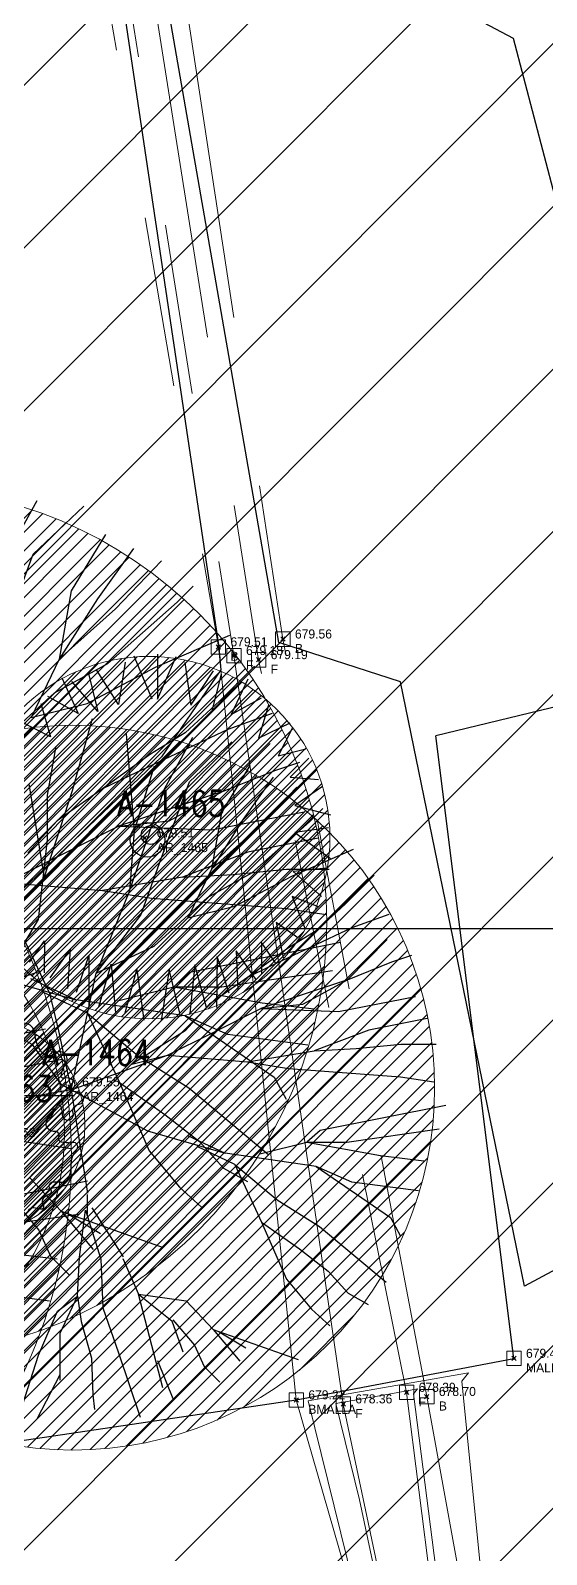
# Model space of a CAD drawing. Extents: x 350769 to 354978, y 6304672 to 6307963.
# Drawn here: x 352409.45 to 352416.58, y 6305891.36 to 6305912.39 of the extents above; entities that cross this region are included whole.
import ezdxf

# ---------------------------------------------------------------- set-up
doc = ezdxf.new("R2010")
doc.units = 0
doc.header["$PDMODE"] = 35
doc.header["$PDSIZE"] = 0.03
for name, pattern in [('4.0 - LO RECABARREN - DESNIVEL NUEVO$0$HIDDEN', [0.375, 0.25, -0.125]), ('CONTINUOS', [0]), ('DASHDOT', [1, 0.5, -0.25, 0, -0.25]), ('DASHED', [19.049999999999997, 12.7, -6.35]), ('PHANTOM', [23.500000000000004, 11.75, -2.35, 2.35, -2.35, 2.35, -2.35])]:
    doc.linetypes.add(name, pattern=pattern)
doc.layers.get('0').update_dxf_attribs({"linetype": 'CONTINUOUS'})
for name, color, linetype in [('03_S2_Pav ext_Borde vereda', 7, 'CONTINUOUS'), ('1-ARBOL NOMBRE', 3, 'CONTINUOUS'), ('1-ARBOL PTO', 7, 'CONTINUOUS'), ('1-CANAL', 150, 'PHANTOM'), ('1-CERCO', 252, 'CERCO_LINE'), ('1-CERCO MALLA', 252, 'MALLA_LINE'), ('1-coordenadas', 8, 'CONTINUOUS'), ('3-CANAL FDO', 141, 'PHANTOM'), ('C-TINN', 5, 'CONTINUOUS'), ('C-TOPO-MAJR', 9, 'CONTINUOUS'), ('C-TOPO-MINR', 8, 'CONTINUOUS'), ('Paisajismo', 253, 'CONTINUOUS'), ('V-NODE-TEXT DIC 2012', 31, 'CONTINUOUS')]:
    doc.layers.add(name, color=color, linetype=linetype)
doc.layers.add('0_ASD_LINEA OFICIAL', color=253, linetype='DASHDOT', lineweight=20)
doc.layers.add('0_ASD_TOPOGRAFIA_ELEMENTOS', color=9, linetype='CONTINUOS', lineweight=5, true_color=0xbdbdbd)
doc.styles.add('ROMANS', font='romans.shx', dxfattribs={"width": 0.65})
doc.linetypes.add('CERCO_LINE', pattern='A,0.5,-0.2,[" X ",STANDARD,S=0.1,R=0,X=-0.1,Y=-0.05],-0.25', length=0.95)
doc.linetypes.add('MALLA_LINE', pattern='A,0.5,-0.2,["MLL",STANDARD,S=0.1,R=0,X=-0.1,Y=-0.05],-0.25', length=0.95)

# ---------------------------------------------------------------- blocks, each defined once
blk = doc.blocks.new('COORDENADAS')
at = {"layer": '1-coordenadas'}
blk.add_line((20, -300.625), (1420, -300.625), dxfattribs=at)
blk = doc.blocks.new('A$C27410629')
at = {"true_color": 0x136734, "transparency": 33554559}
h = blk.add_hatch(dxfattribs=at)
h.set_pattern_fill('ANSI31', color=116, scale=0.5)
h.set_pattern_definition([(45, (-8759.562515186517, -519.1035735587502), (-1.122532015133644, 1.122532015133644), [])])
h.paths.add_polyline_path([(137.5068959888558, 1252.464406617455, 0.1176268807227723), (109.8147584422568, 1254.193915082658, 0.0669245107500281), (94.44469839795602, 1249.334472017372, 0.3153492887079504), (64.30173641118381, 1196.270282113329, 0.0226826871159959), (65.7292635223912, 1185.310127003227), (112.3603922077091, 1218.953454515778), (153.4782689701005, 1161.962272479494), (172.1053089193083, 1139.480769404351), (187.9579650288579, 1141.807885415954), (193.565073162812, 1120.465553675225), (224.197974734232, 1050.129297271156), (250.6203797236194, 989.4787086543838), (268.1526288855184, 972.7353945672494, 7.2547007156e-06), (291.4898137452492, 983.2987389690225), (238.1945199318034, 1105.633967029937), (205.2934048173047, 1181.112163638985), (177.0531538182076, 1197.651557407602)])
at = {"layer": '0_ASD_LINEA OFICIAL', "ltscale": 8, "const_width": 0.5}
blk.add_lwpolyline([(250.6203797236194, 989.4787086543838), (268.1526288854875, 972.7353945673531, 7.2547007157e-06), (291.4898137452146, 983.2987389692971), (291.4898137452146, 983.2987389692971), (238.1945199318034, 1105.633967029937), (205.2934048173047, 1181.112163638985), (177.0531538182076, 1197.651557407602), (137.6146324061954, 1252.315079214)], format="xyb", dxfattribs=at)
blk = doc.blocks.new('1.0 - LO RECABARREN LOTEO PARQUE - VEGETACION EXISTENTE ETAPA MUNICIPAL__2024')
at = {"layer": 'Paisajismo'}
for p, q in [((352409.0656912774, 6305905.049360061), (352409.5374100345, 6305905.90898078)), ((352409.4811542064, 6305905.167621803), (352410.1812239521, 6305905.830404185)), ((352410.4808475491, 6305905.437575539), (352410.0091294994, 6305904.661144582)), ((352409.0021626885, 6305903.878879989), (352409.4811542064, 6305905.167621803)), ((352410.869321445, 6305905.243468313), (352410.3698551083, 6305904.550225582)), ((352410.6195882767, 6305904.411577342), (352411.2577960487, 6305905.077089812)), ((352411.4708243295, 6305904.504839421), (352411.6919025571, 6305904.725767905)), ((352410.0091294994, 6305904.661144582), (352409.8426397771, 6305903.718335123)), ((352410.3698551083, 6305904.550225582), (352409.8426397771, 6305903.718335123)), ((352410.5128370528, 6305903.657951505), (352411.4708243295, 6305904.504839421)), ((352409.8426397771, 6305903.718335123), (352410.6195882767, 6305904.411577342)), ((352411.1745511875, 6305903.607416123), (352412.2012328556, 6305904.0510911)), ((352409.8426397771, 6305903.718335123), (352409.4541658809, 6305902.914173904)), ((352409.7759195222, 6305903.252917484), (352410.5128370528, 6305903.657951505)), ((352410.7531103015, 6305903.677552198), (352410.6636006137, 6305903.091941405)), ((352411.1263968047, 6305903.1672543), (352410.8763141892, 6305903.757417768)), ((352411.1991060757, 6305903.786185784), (352411.1991060757, 6305903.166766941)), ((352411.1991060757, 6305903.166766941), (352411.4570774157, 6305903.753525002)), ((352411.5791996281, 6305903.672015049), (352411.6608511072, 6305903.085256988)), ((352409.8808388638, 6305903.461168169), (352410.10525307, 6305902.969055939)), ((352410.231113673, 6305903.108281641), (352411.1745511875, 6305903.607416123)), ((352410.2485177156, 6305903.52128236), (352410.3771280837, 6305902.99807482)), ((352410.6636006137, 6305903.091941405), (352410.3577947503, 6305903.56867092)), ((352411.6608511072, 6305903.085256988), (352411.9730200957, 6305903.557844313)), ((352412.0816520637, 6305903.508995142), (352411.946039607, 6305902.987558647)), ((352412.5393507199, 6305903.621131626), (352412.0603592021, 6305903.14245478)), ((352412.4484920426, 6305903.443957583), (352412.2175011913, 6305902.954897864)), ((352408.8916235746, 6305902.442849445), (352409.7759195222, 6305903.252917484)), ((352410.3771280837, 6305902.99807482), (352410.0160209575, 6305903.410502317)), ((352411.946039607, 6305902.987558647), (352412.3126429149, 6305903.395108413)), ((352409.4541658809, 6305902.914173904), (352410.231113673, 6305903.108281641)), ((352409.5908675748, 6305903.106322781), (352409.720590234, 6305902.648427764)), ((352410.10525307, 6305902.969055939), (352409.6873142119, 6305903.203020941)), ((352412.0603592021, 6305903.14245478), (352411.5813634433, 6305902.700600881)), ((352412.2175011913, 6305902.954897864), (352412.6385388188, 6305903.183239336)), ((352412.7336805423, 6305903.085256988), (352412.5978314146, 6305902.629142058)), ((352409.720590234, 6305902.648427764), (352409.2889415298, 6305902.86610269)), ((352410.0264025236, 6305901.904527839), (352410.3038473745, 6305902.898045703)), ((352412.7839447609, 6305902.969632891), (352412.1734852761, 6305902.747795402)), ((352412.5978314146, 6305902.629142058), (352413.0323592864, 6305902.841011135)), ((352410.7662566386, 6305902.690100173), (352410.8766807614, 6305901.351205573)), ((352412.1734852761, 6305902.747795402), (352410.8138255785, 6305902.110012682)), ((352411.5813634433, 6305902.700600881), (352411.1023676846, 6305902.406029568)), ((352411.2980263784, 6305901.927632946), (352411.6910739874, 6305902.643889959)), ((352413.0595764462, 6305902.759501182), (352412.86952967, 6305902.384612198)), ((352409.6793513406, 6305901.842091063), (352409.8021541769, 6305902.517057011)), ((352411.1023676846, 6305902.406029568), (352410.4391457238, 6305901.927352722)), ((352411.6442002551, 6305902.026171521), (352412.2275154944, 6305902.578418016)), ((352412.7561964739, 6305902.553687662), (352412.0972027461, 6305901.890532842)), ((352412.86952967, 6305902.384612198), (352413.2496232224, 6305902.482310539)), ((352411.1529889099, 6305902.240933763), (352410.8766807614, 6305901.351205573)), ((352412.4771692057, 6305902.251103579), (352412.0841221861, 6305901.60416231)), ((352412.0972027461, 6305901.890532842), (352412.8341202766, 6305902.185101084)), ((352412.8341202766, 6305902.185101084), (352413.1657291366, 6305902.295566862)), ((352413.2905672974, 6305902.351951416), (352413.0323592864, 6305902.091233168)), ((352409.4252705394, 6305901.996948264), (352409.6333549145, 6305900.703064871)), ((352410.8138255785, 6305902.110012682), (352410.4391457238, 6305901.927352722)), ((352411.2450928039, 6305900.952360312), (352411.6442002551, 6305902.026171521)), ((352412.8008551598, 6305902.08936869), (352412.3846875887, 6305901.511741886)), ((352413.0323592864, 6305902.091233168), (352413.4261797541, 6305902.058572385)), ((352413.4806140736, 6305901.960874044), (352413.1002838503, 6305901.700155796)), ((352409.6333549145, 6305900.703064871), (352410.0264025236, 6305901.904527839)), ((352409.6793513406, 6305901.22848356), (352409.6793513406, 6305901.842091063)), ((352410.4391457238, 6305901.927352722), (352409.8127673071, 6305901.485498823)), ((352412.0972027461, 6305901.890532842), (352410.6602197108, 6305901.411855996)), ((352410.8152793433, 6305900.522835829), (352411.2980263784, 6305901.927632946)), ((352411.3602894564, 6305901.485498823), (352412.0972027461, 6305901.890532842)), ((352412.5927713743, 6305901.39621678), (352413.1245417037, 6305901.950738051)), ((352412.0841221861, 6305901.60416231), (352411.9453988764, 6305900.818590403)), ((352411.9514996871, 6305901.361310964), (352413.2279152312, 6305901.610878203)), ((352413.1002838503, 6305901.700155796), (352413.5892460415, 6305901.569796672)), ((352413.3020420789, 6305901.473925026), (352413.4862498669, 6305901.658008044)), ((352409.8127673071, 6305901.485498823), (352409.4074628775, 6305901.043644926)), ((352409.849615092, 6305901.006821975), (352410.6602197108, 6305901.411855996)), ((352410.6602197108, 6305901.411855996), (352411.3602894564, 6305901.485498823)), ((352410.6602197108, 6305901.411855996), (352411.9514996871, 6305901.361310964)), ((352410.8766807614, 6305901.351205573), (352410.8152793433, 6305900.522835829)), ((352412.3846875887, 6305901.511741886), (352411.9453988764, 6305900.818590403)), ((352411.9453988764, 6305900.818590403), (352412.5927713743, 6305901.39621678)), ((352412.5038236428, 6305900.768277295), (352413.3020420789, 6305901.473925026)), ((352413.5620288818, 6305901.390304372), (352413.1002838503, 6305901.325266813)), ((352409.5565485043, 6305900.12399057), (352409.6793513406, 6305901.22848356)), ((352413.4221525329, 6305901.250391961), (352412.4509667315, 6305901.056284224)), ((352413.1002838503, 6305901.325266813), (352413.5892460415, 6305900.966850224)), ((352409.1126975616, 6305900.638610907), (352409.849615092, 6305901.006821975)), ((352410.9687846555, 6305900.185351576), (352411.2450928039, 6305900.952360312)), ((352412.4509667315, 6305901.056284224), (352411.5445156584, 6305900.712253735)), ((352413.0551800487, 6305900.726169978), (352413.9106363323, 6305901.095850824)), ((352411.5445156584, 6305900.712253735), (352410.4391457238, 6305900.528145129)), ((352411.5445156584, 6305900.712253735), (352412.244585404, 6305900.749073613)), ((352411.9453988764, 6305900.818590403), (352411.6217129221, 6305900.148543601)), ((352411.8898059277, 6305900.43079304), (352412.5038236428, 6305900.768277295)), ((352412.244585404, 6305900.749073613), (352412.9815029346, 6305900.822716442)), ((352412.2690848305, 6305900.310278918), (352413.0551800487, 6305900.726169978)), ((352412.9815029346, 6305900.822716442), (352413.5710335663, 6305900.822716442)), ((352413.535048393, 6305900.836207094), (352413.0730666906, 6305900.787357923)), ((352413.0730666906, 6305900.787357923), (352413.4671238292, 6305900.445129722)), ((352414.192364409, 6305900.737598071), (352413.7932569577, 6305900.338752812)), ((352409.1126975616, 6305900.638610907), (352410.4391457238, 6305900.528145129)), ((352410.8152793433, 6305900.522835829), (352410.3547669404, 6305899.387661056)), ((352410.4391457238, 6305900.528145129), (352411.1190553209, 6305900.418501504)), ((352411.1190553209, 6305900.418501504), (352412.9781820628, 6305900.279852753)), ((352411.1529889099, 6305899.755824531), (352411.8898059277, 6305900.43079304)), ((352411.6217129221, 6305900.148543601), (352412.2690848305, 6305900.310278918)), ((352412.9781820628, 6305900.279852753), (352413.5331449736, 6305900.196663503)), ((352413.0595764462, 6305900.445129722), (352413.236132978, 6305900.00520318)), ((352413.4261797541, 6305900.29858221), (352413.0595764462, 6305900.445129722)), ((352413.7932569577, 6305900.338752812), (352413.3941459729, 6305899.970589334)), ((352409.3723442498, 6305899.817185539), (352409.5565485043, 6305900.12399057)), ((352410.3547669404, 6305899.387661056), (352410.9687846555, 6305900.185351576)), ((352413.1409912544, 6305899.874844056), (352412.8423125103, 6305900.086713133)), ((352412.8423125103, 6305900.086713133), (352412.9374542338, 6305899.597653414)), ((352414.3961661479, 6305900.194753387), (352413.8875163702, 6305900.009912963)), ((352413.8875163702, 6305900.009912963), (352412.7546146462, 6305899.478496798)), ((352413.3941459729, 6305899.970589334), (352412.9950349881, 6305899.725145309)), ((352409.3723442498, 6305899.817185539), (352409.7100538164, 6305899.111537808)), ((352409.4344010764, 6305899.538986168), (352409.642089231, 6305899.829607232)), ((352409.642089231, 6305899.829607232), (352409.6361919757, 6305899.389720219)), ((352409.7167238271, 6305899.32331315), (352409.9936439046, 6305899.710997224)), ((352409.9936439046, 6305899.710997224), (352409.9592184728, 6305899.173501515)), ((352410.3547669404, 6305899.387661056), (352411.1529889099, 6305899.755824531)), ((352413.7273815679, 6305899.808448023), (352411.6462706523, 6305899.392502795)), ((352412.2854257552, 6305899.695635762), (352412.3126429149, 6305899.157726872)), ((352412.5571240105, 6305899.304274383), (352412.2854257552, 6305899.695635762)), ((352412.9950349881, 6305899.725145309), (352412.4424222248, 6305899.32630005)), ((352412.6385388188, 6305899.809522491), (352412.6385388188, 6305899.369595949)), ((352412.8423125103, 6305899.516143461), (352412.6385388188, 6305899.809522491)), ((352414.3730455963, 6305899.848177645), (352413.8239559, 6305899.295620826)), ((352410.0806748847, 6305899.123019674), (352410.250499417, 6305899.626036465)), ((352410.250499417, 6305899.626036465), (352410.2545924351, 6305898.924989811)), ((352410.3904293563, 6305898.923168741), (352410.561346537, 6305899.507688162)), ((352410.561346537, 6305899.507688162), (352410.6203068042, 6305898.838569658)), ((352410.7561437255, 6305898.836748588), (352410.9135522311, 6305899.437638952)), ((352410.9135522311, 6305899.437638952), (352411.0127822311, 6305898.735600896)), ((352411.7150487557, 6305899.499955072), (352411.6471241919, 6305898.831687058)), ((352411.8781150431, 6305898.913197012), (352411.7150487557, 6305899.499955072)), ((352412.0274544152, 6305899.614125809), (352412.0139641708, 6305898.913197012)), ((352412.1905207026, 6305899.108877701), (352412.0274544152, 6305899.614125809)), ((352412.7546146462, 6305899.478496798), (352412.4424222248, 6305899.32630005)), ((352413.8239559, 6305899.295620826), (352414.4379736151, 6305899.541062292)), ((352414.4379736151, 6305899.541062292), (352414.71427823, 6305899.633105081)), ((352408.7810844608, 6305899.38668897), (352410.070689079, 6305899.018474828)), ((352409.1925944243, 6305899.286361743), (352409.5795002517, 6305899.415248086)), ((352409.4443106623, 6305899.313046142), (352410.070689079, 6305899.018474828)), ((352409.9863584314, 6305897.669560563), (352410.3547669404, 6305899.387661056)), ((352411.3619356921, 6305899.434633507), (352411.2533037242, 6305898.733988717)), ((352411.5112750642, 6305898.831687058), (352411.3619356921, 6305899.434633507)), ((352411.6462706523, 6305899.392502795), (352411.4242850635, 6305899.198395056)), ((352412.4424222248, 6305899.32630005), (352411.9205084036, 6305898.958136573)), ((352412.090240415, 6305899.198395056), (352413.6163891272, 6305899.420232546)), ((352413.8239559, 6305899.295620826), (352412.6266264792, 6305898.896775566)), ((352413.2099417184, 6305898.958136573), (352413.8239559, 6305899.295620826)), ((352410.2324677823, 6305898.832589192), (352409.6060893657, 6305899.127160506)), ((352409.7100538164, 6305899.111537808), (352409.8328566527, 6305898.589973095)), ((352411.5813634433, 6305898.797546345), (352410.070689079, 6305899.018474828)), ((352410.6473365638, 6305899.004287316), (352411.4242850635, 6305899.198395056)), ((352411.4242850635, 6305899.198395056), (352412.6452040333, 6305898.976557054)), ((352411.4242850635, 6305899.198395056), (352412.090240415, 6305899.198395056)), ((352413.7025525467, 6305898.854660208), (352414.7660932054, 6305899.062605739)), ((352408.4820219198, 6305898.958136573), (352409.4644446104, 6305898.405890077)), ((352410.2324677823, 6305898.832589192), (352410.6746157561, 6305897.875238569)), ((352410.2324677823, 6305898.832589192), (352410.932537528, 6305898.243449639)), ((352411.9205084036, 6305898.958136573), (352411.582798837, 6305898.589973095)), ((352411.9512108794, 6305898.559291312), (352412.6266264792, 6305898.896775566)), ((352412.6266264792, 6305898.896775566), (352413.2099417184, 6305898.958136573)), ((352412.6266264792, 6305898.896775566), (352413.7025525467, 6305898.854660208)), ((352412.6452040333, 6305898.976557054), (352413.3666559588, 6305898.893368314)), ((352408.1627936838, 6305898.325201662), (352409.6520561007, 6305898.616385135)), ((352411.5813634433, 6305898.797546345), (352412.811693048, 6305897.950558855)), ((352412.1708940752, 6305898.539797982), (352411.5813634433, 6305898.797546345)), ((352414.1187207075, 6305898.600504466), (352413.363443497, 6305898.313849847)), ((352414.9279364773, 6305898.762239782), (352414.1187207075, 6305898.600504466)), ((352409.4644446104, 6305898.405890077), (352409.8635555951, 6305897.85364358)), ((352409.8328566527, 6305898.589973095), (352410.0090438872, 6305897.775355874)), ((352411.582798837, 6305898.589973095), (352410.8459818191, 6305898.129766827)), ((352411.3371931644, 6305898.252488841), (352411.9512108794, 6305898.559291312)), ((352413.2762682505, 6305898.392515398), (352412.1708940752, 6305898.539797982)), ((352413.9467587363, 6305898.344529069), (352414.5607764514, 6305898.405890077)), ((352414.5607764514, 6305898.405890077), (352415.0519877966, 6305898.405890077)), ((352409.8786831697, 6305898.195786518), (352408.7455486504, 6305897.969310619)), ((352410.0090438872, 6305897.775355874), (352411.3371931644, 6305898.252488841)), ((352410.8459818191, 6305898.129766827), (352411.3371931644, 6305898.252488841)), ((352410.932537528, 6305898.243449639), (352411.6326030328, 6305897.801595741)), ((352411.3371931644, 6305898.252488841), (352412.4424222248, 6305898.160446052)), ((352412.4424222248, 6305898.160446052), (352413.363443497, 6305898.313849847)), ((352413.363443497, 6305898.313849847), (352413.9467587363, 6305898.344529069)), ((352412.4424222248, 6305898.160446052), (352413.008939535, 6305898.069088302)), ((352413.008939535, 6305898.069088302), (352414.5580094198, 6305897.953562769)), ((352410.0090438872, 6305897.775355874), (352408.8811293711, 6305897.577520332)), ((352409.8635555951, 6305897.85364358), (352411.060885016, 6305897.209356855)), ((352410.0090438872, 6305897.775355874), (352410.231964104, 6305896.350305329)), ((352410.6746157561, 6305897.875238569), (352411.0865967225, 6305896.932782248)), ((352410.6746157561, 6305897.875238569), (352411.3009941729, 6305897.433381599)), ((352411.6326030328, 6305897.801595741), (352412.7379772082, 6305896.881064997)), ((352412.811693048, 6305897.950558855), (352412.9781813553, 6305897.645532115)), ((352414.5580094198, 6305897.953562769), (352415.0204180942, 6305897.884247451)), ((352409.3645536693, 6305897.696794571), (352410.0523906497, 6305897.696794571)), ((352409.9556594891, 6305897.730921568), (352409.4030431921, 6305897.055953059)), ((352415.1822607766, 6305897.560776816), (352413.4482282474, 6305897.214201076)), ((352411.3009941729, 6305897.433381599), (352411.7799856907, 6305897.065170532)), ((352411.060885016, 6305897.209356855), (352412.1354151339, 6305896.902551824)), ((352411.6135013128, 6305897.147995849), (352412.1354151339, 6305896.902551824)), ((352413.4482282474, 6305897.214201076), (352413.2632644239, 6305897.052465758)), ((352413.8181547153, 6305897.052465758), (352415.0897791596, 6305897.237306182)), ((352409.3606790303, 6305897.063406413), (352410.0081839981, 6305896.966345058)), ((352411.0865967225, 6305896.932782248), (352411.5028196132, 6305896.433647768)), ((352412.2702131074, 6305896.747667364), (352411.7482992864, 6305896.993111389)), ((352411.7799856907, 6305897.065170532), (352412.1115987915, 6305896.696956391)), ((352412.615891926, 6305896.890730441), (352413.2632644239, 6305897.052465758)), ((352413.2632644239, 6305897.052465758), (352414.2805639793, 6305896.867624908)), ((352413.2632644239, 6305897.052465758), (352413.8181547153, 6305897.052465758)), ((352413.3941459729, 6305896.718468807), (352412.1354151339, 6305896.902551824)), ((352412.2702131074, 6305896.747667364), (352412.6386216164, 6305895.949979403)), ((352412.2702131074, 6305896.747667364), (352412.8535283467, 6305896.256781875)), ((352413.3941459729, 6305896.718468807), (352414.4192866995, 6305896.012738108)), ((352413.8853573182, 6305896.503706564), (352413.3941459729, 6305896.718468807)), ((352414.2805639793, 6305896.867624908), (352414.881695374, 6305896.798310015)), ((352410.2348102416, 6305896.513393254), (352407.8066666121, 6305896.028087666)), ((352409.4264175939, 6305896.571298773), (352409.8703880641, 6305896.099893531)), ((352412.1115987915, 6305896.696956391), (352412.4432118922, 6305896.512850855)), ((352414.806382124, 6305896.380987112), (352413.8853573182, 6305896.503706564)), ((352410.235998273, 6305896.053966214), (352410.235998273, 6305896.330089463)), ((352411.5028196132, 6305896.433647768), (352411.8080486481, 6305896.156350778)), ((352409.2060599961, 6305896.258568021), (352409.561918154, 6305895.838287023)), ((352409.8703880641, 6305896.099893531), (352411.279929866, 6305895.598857051)), ((352409.8703880641, 6305896.099893531), (352410.3143585342, 6305895.573029814)), ((352410.1239052032, 6305895.467768145), (352410.2047703632, 6305896.1142738)), ((352410.2047703632, 6305896.1142738), (352410.4204180289, 6305895.44083144)), ((352410.2941839361, 6305896.146137871), (352410.725476165, 6305895.472695509)), ((352412.8535283467, 6305896.256781875), (352413.4368400525, 6305895.888618398)), ((352408.324669926, 6305895.801611764), (352410.1053094132, 6305896.060441452)), ((352409.97332111, 6305896.061110949), (352410.4118588338, 6305895.793294015)), ((352412.6386216164, 6305895.949979403), (352412.9818942367, 6305895.164701738)), ((352412.6386216164, 6305895.949979403), (352413.1605354375, 6305895.581813366)), ((352413.4368400525, 6305895.888618398), (352414.3578648584, 6305895.12160966)), ((352414.4192866995, 6305896.012738108), (352414.5580088303, 6305895.758582366)), ((352409.561918154, 6305895.838287023), (352409.7236745701, 6305895.482662563)), ((352408.9721757193, 6305895.54278148), (352409.8139323427, 6305895.445720719)), ((352409.7236745701, 6305895.482662563), (352409.982481857, 6305895.224025613)), ((352410.0969480817, 6305894.929016054), (352410.1239052032, 6305895.467768145)), ((352410.4204180289, 6305895.44083144), (352410.4473720481, 6305894.767389078)), ((352410.7231789828, 6305895.44954829), (352410.9380821796, 6305894.958662801)), ((352413.1605354375, 6305895.581813366), (352413.5596428888, 6305895.275010896)), ((352413.5596428888, 6305895.275010896), (352413.8359510372, 6305894.968205865)), ((352409.7084721595, 6305894.861348781), (352408.4187728734, 6305895.033191266)), ((352412.9818942367, 6305895.164701738), (352413.3287013321, 6305894.748810679)), ((352409.8212849392, 6305894.722414768), (352410.0969480817, 6305894.929016054)), ((352409.8543494992, 6305894.417198421), (352410.0969480817, 6305894.929016054)), ((352410.0969480817, 6305894.929016054), (352410.1460850867, 6305894.580409328)), ((352411.2749064163, 6305893.66204147), (352410.9380821796, 6305894.958662801)), ((352410.9380821796, 6305894.958662801), (352410.9380821796, 6305894.958662801)), ((352410.9380821796, 6305894.958662801), (352411.5985923705, 6305894.863504864)), ((352410.9380821796, 6305894.958662801), (352411.3985945825, 6305894.590499324)), ((352411.5985923705, 6305894.863504864), (352411.968519428, 6305894.470718483)), ((352413.8359510372, 6305894.968205865), (352414.1122591857, 6305894.814804629)), ((352409.5573845926, 6305894.113819539), (352409.8212849392, 6305894.722414768)), ((352410.4473720481, 6305894.767389078), (352410.6630166113, 6305894.147822375)), ((352411.414985029, 6305894.60292995), (352411.7114947521, 6305894.252741541)), ((352413.3287013321, 6305894.748810679), (352413.5830256314, 6305894.517760043)), ((352409.8543494992, 6305893.770692764), (352409.8543494992, 6305894.417198421)), ((352410.1460850867, 6305894.580409328), (352410.2881853131, 6305894.073246824)), ((352411.3985945825, 6305894.590499324), (352411.5520998946, 6305894.160972279)), ((352411.968519428, 6305894.470718483), (352413.1429841418, 6305894.05324263)), ((352411.968519428, 6305894.470718483), (352412.3384464854, 6305894.031722745)), ((352412.0542857601, 6305894.438403888), (352412.4196861203, 6305894.215252266)), ((352411.7114947521, 6305894.252741541), (352411.8462741554, 6305893.95642654)), ((352409.3340849764, 6305893.424078505), (352409.5573845926, 6305894.113819539)), ((352410.2881853131, 6305894.073246824), (352410.3084854193, 6305893.566083945)), ((352410.6630166113, 6305894.147822375), (352410.9595294369, 6305893.258877378)), ((352411.4268012966, 6305893.489512285), (352411.2035011627, 6305894.037247878)), ((352409.5398996165, 6305893.238357267), (352409.8572676453, 6305893.846236498)), ((352411.8462741554, 6305893.95642654), (352412.0619187186, 6305893.740923906)), ((352410.3084854193, 6305893.566083945), (352410.328785008, 6305893.36321887))]:
    blk.add_line(p, q, dxfattribs=at)
blk.add_lwpolyline([(352409.4209394109, 6305896.112190939, -0.32461764455728), (352409.4926810347, 6305896.150959704, -0.0305990803546973), (352409.5852097259, 6305896.132827333, 0.7055094901218709), (352409.6251832556, 6305896.191677312, -0.35198711862231), (352409.6293496111, 6305896.284780997, -0.1212513383006052), (352409.7112392723, 6305896.341755244, 0.5577729805880737), (352409.7234705753, 6305896.406514531, -0.7023121868799062), (352409.7653122972, 6305896.507260088, 0.0013399079041237), (352409.8864165565, 6305896.501840717, 0.275423555243933), (352409.9581583562, 6305896.540613416, 0.1418842295236193), (352410.0088237815, 6305896.734254241, -0.1856927754473269), (352410.0866907167, 6305896.95352572, 0.8459007909094233), (352410.0064784485, 6305897.041470966, -0.0274524354802623), (352409.8750159873, 6305897.054609541, -0.5119379484649169), (352409.8384899022, 6305897.126517932, 0.596256859583382), (352409.7868510668, 6305897.202158711, -0.2187177468460145), (352409.693495347, 6305897.23383467, -0.5045528366389146), (352409.7127960461, 6305897.391855287, 0.3334319147407092), (352409.7608306306, 6305897.501643876, -0.9602014126133943), (352409.8699639123, 6305897.533947884, -0.0484461251580681), (352409.8859494337, 6305897.430106852, 0.6912746304000336), (352410.0240165778, 6305897.386613136, 0.2494638868365608), (352410.0364559962, 6305897.456023087, -0.4778354515831), (352410.1166049168, 6305897.578381864, 0.4744669162122206), (352410.1766660538, 6305897.668984278, 0.3503970268230338), (352410.0588948086, 6305897.748885023, -0.7342361487065922), (352410.0378996259, 6305897.8011355, 0.4464999196021542), (352410.0422744488, 6305897.898897709, 0.2563064467709742), (352409.9039990134, 6305897.937736832, -0.5406678664223364), (352409.8681984453, 6305897.971990241, -0.1041829534316712), (352409.9362501203, 6305898.136869545, 0.8865416087823877), (352409.779062592, 6305898.274509018, -0.4543477162668304), (352409.5980312533, 6305898.29660579, -0.1277218174663274), (352409.5068121342, 6305898.552570761, 0.6645801817689291), (352409.2353419763, 6305898.639353415, -0.6170445899004038)], format="xyb", dxfattribs=at)
at = {"layer": 'Paisajismo', "linetype": 'ByBlock'}
for centre, radius in [((352411.0626876444, 6305901.225745564), 0.238550665702259), ((352411.1060098753, 6305901.291363846), 0.1294822391967761)]:
    blk.add_circle(centre, radius, dxfattribs=at)
blk = doc.blocks.new('TOPOGRAFIA')
at = {"layer": '0_ASD_TOPOGRAFIA_ELEMENTOS', "true_color": 0xf26507}
h = blk.add_hatch(dxfattribs=at)
h.set_pattern_fill('ANSI31', color=30, scale=0.1)
h.set_pattern_definition([(45, (384104.7644237443, 6301160.343900315), (-0.2245064030267289, 0.2245064030267289), [])])
edge = h.paths.add_edge_path()
edge.add_arc((390407.5386410852, 6302900.09607663), 6, 0, 360)
h = blk.add_hatch(dxfattribs=at)
h.set_pattern_fill('ANSI31', color=30, scale=0.1)
h.set_pattern_definition([(45, (384100.2365341842, 6301157.091789352), (-0.2245064030267289, 0.2245064030267289), [])])
edge = h.paths.add_edge_path()
edge.add_arc((390403.0107515251, 6302896.843965665), 7, 0, 360)
h = blk.add_hatch(dxfattribs=at)
h.set_pattern_fill('ANSI31', color=30, scale=0.1)
h.set_pattern_definition([(45, (384108.3084012025, 6301161.503669345), (-0.2245064030267289, 0.2245064030267289), [])])
edge = h.paths.add_edge_path()
edge.add_arc((390411.0826185434, 6302901.255845658), 2.5, 0, 360)
h = blk.add_hatch(dxfattribs=at)
h.set_pattern_fill('ANSI31', color=30, scale=0.1)
h.set_pattern_definition([(45, (384107.2547574452, 6301158.053279653), (-0.2245064030267289, 0.2245064030267289), [])])
edge = h.paths.add_edge_path()
edge.add_arc((390410.028974786, 6302897.805455968), 5, 0, 360)
h = blk.add_hatch(dxfattribs=at)
h.set_pattern_fill('ANSI31', color=30, scale=0.1)
h.set_pattern_definition([(45, (384103.6418707961, 6301157.431141338), (-0.2245064030267289, 0.2245064030267289), [])])
edge = h.paths.add_edge_path()
edge.add_arc((390406.416088137, 6302897.183317652), 3.5, 0, 360)
h = blk.add_hatch(dxfattribs=at)
h.set_pattern_fill('ANSI31', color=30, scale=0.1)
h.set_pattern_definition([(45, (384105.9246766885, 6301157.534832805), (-0.2245064030267289, 0.2245064030267289), [])])
edge = h.paths.add_edge_path()
edge.add_arc((390408.6988940294, 6302897.287009119), 1.5, 0, 360)
at = {"layer": '0_ASD_TOPOGRAFIA_ELEMENTOS', "color": 30, "true_color": 0xf26507}
for centre, radius in [((390407.5386410852, 6302900.09607663), 6), ((390403.0107515251, 6302896.843965665), 7), ((390411.0826185434, 6302901.255845658), 2.5), ((390410.028974786, 6302897.805455968), 5), ((390406.416088137, 6302897.183317652), 3.5), ((390408.6988940294, 6302897.287009119), 1.5)]:
    blk.add_circle(centre, radius, dxfattribs=at)
at = {"layer": '1-ARBOL PTO', "color": 9, "lineweight": 0, "true_color": 0xbdbdbd}
for p in [(390411.023, 6302901.251), (390409.993, 6302897.815)]:
    blk.add_point(p, dxfattribs=at)
at = {"layer": '1-CANAL', "color": 9, "lineweight": 0, "true_color": 0xbdbdbd, "flags": 128}
for points in [[(390346.68, 6303031.878), (390362.743, 6303032.541), (390374.319, 6303033.927), (390390.956, 6303037.666), (390391.789, 6303037.406), (390393.9650000001, 6303024.682999999), (390396.211, 6303010.061000001), (390401.571, 6302976.785), (390404.748, 6302957.015), (390406.691, 6302944.342999999), (390408.161, 6302935.795), (390409.658, 6302925.484), (390412.933, 6302903.995), (390414.9210000001, 6302893.543)], [(390413.118, 6302893.497), (390412.042, 6302903.887), (390408.341, 6302925.536), (390407.008, 6302935.17), (390405.413, 6302943.402000001), (390403.645, 6302956.874), (390400.55, 6302975.36), (390395.173, 6303009.873), (390392.88, 6303024.118), (390390.685, 6303036.329), (390375.011, 6303032.834), (390362.6270000001, 6303031.538), (390346.2150000001, 6303030.969)], [(390413.118, 6302893.497), (390414.694, 6302888.018999999)], [(390414.694, 6302888.018999999), (390415.876, 6302888.297), (390414.9210000001, 6302893.543)]]:
    blk.add_lwpolyline(points, dxfattribs=at)
at = {"layer": '1-CERCO', "color": 9, "lineweight": 0, "true_color": 0xbdbdbd, "flags": 128}
for points in [[(390418.2070000001, 6302903.426), (390415.0476587793, 6302902.659312888)], [(390416.125, 6302894.07), (390415.0476587793, 6302902.659312888)]]:
    blk.add_lwpolyline(points, dxfattribs=at)
at = {"layer": '1-CERCO MALLA', "color": 9, "lineweight": 0, "true_color": 0xbdbdbd, "flags": 128}
blk.add_lwpolyline([(390354.0460000001, 6302884.852999999), (390365.794, 6302886.551), (390390.653, 6302890.216), (390396.096, 6302890.98), (390413.118, 6302893.497), (390416.125, 6302894.07)], dxfattribs=at)
at = {"layer": '1-coordenadas', "color": 9, "linetype": '4.0 - LO RECABARREN - DESNIVEL NUEVO$0$HIDDEN', "lineweight": 0, "ltscale": 50, "true_color": 0xbdbdbd}
blk.add_line((390200, 6302900), (390900, 6302900), dxfattribs=at)
at = {"layer": '3-CANAL FDO', "color": 9, "lineweight": 0, "true_color": 0xbdbdbd, "flags": 128}
for points in [[(390346.5560000001, 6303031.793), (390362.76, 6303032.193), (390374.561, 6303033.463), (390391.453, 6303037.368), (390393.766, 6303024.61), (390395.803, 6303009.953), (390401.186, 6302976.656), (390404.44, 6302956.886), (390406.172, 6302944.2), (390407.875, 6302935.432999999), (390409.15, 6302925.487000001), (390412.598, 6302903.71), (390414.6420000001, 6302893.601)], [(390413.7670000001, 6302893.441000001), (390412.2570000001, 6302903.767000001), (390408.7910000001, 6302925.507999999), (390407.339, 6302935.293), (390405.891, 6302944.022999999), (390403.977, 6302957.132), (390400.879, 6302976.676), (390395.433, 6303009.931), (390393.493, 6303024.569), (390390.875, 6303036.717999999), (390374.495, 6303033.27), (390362.7360000001, 6303031.958), (390346.334, 6303031.255)], [(390413.7670000001, 6302893.441000001), (390414.889, 6302888.13), (390415.3220000001, 6302888.257), (390414.6420000001, 6302893.601)]]:
    blk.add_lwpolyline(points, dxfattribs=at)
at = {"layer": 'C-TINN', "color": 9, "linetype": 'Continuous', "lineweight": 0, "true_color": 0xbdbdbd}
for points, elevation in [([(390411.9420000001, 6302903.787), (390411.9420000001, 6302903.987), (390412.142, 6302903.987), (390412.142, 6302903.787), (390411.9420000001, 6302903.787)], 679.509), ([(390412.8330000001, 6302903.895), (390412.8330000001, 6302904.095), (390413.033, 6302904.095), (390413.033, 6302903.895), (390412.8330000001, 6302903.895)], 679.561), ([(390412.157, 6302903.667), (390412.157, 6302903.867), (390412.357, 6302903.867), (390412.357, 6302903.667), (390412.157, 6302903.667)], 679.175), ([(390412.498, 6302903.61), (390412.498, 6302903.81), (390412.698, 6302903.81), (390412.698, 6302903.61), (390412.498, 6302903.61)], 679.191), ([(390416.025, 6302893.970000001), (390416.025, 6302894.17), (390416.225, 6302894.17), (390416.225, 6302893.970000001), (390416.025, 6302893.970000001)], 679.443), ([(390414.542, 6302893.501), (390414.542, 6302893.700999999), (390414.742, 6302893.700999999), (390414.742, 6302893.501), (390414.542, 6302893.501)], 678.394), ([(390414.821, 6302893.443), (390414.821, 6302893.642999999), (390415.021, 6302893.642999999), (390415.021, 6302893.443), (390414.821, 6302893.443)], 678.701), ([(390413.0180000001, 6302893.397000001), (390413.0180000001, 6302893.597), (390413.218, 6302893.597), (390413.218, 6302893.397000001), (390413.0180000001, 6302893.397000001)], 679.215), ([(390413.667, 6302893.341), (390413.667, 6302893.540999999), (390413.867, 6302893.540999999), (390413.867, 6302893.341), (390413.667, 6302893.341)], 678.364)]:
    blk.add_lwpolyline(points, dxfattribs=dict(at, elevation=elevation))
for p in [(390412.933, 6302903.995, 679.561), (390412.042, 6302903.887, 679.509), (390412.257, 6302903.767, 679.175), (390412.598, 6302903.71, 679.191), (390416.125, 6302894.07, 679.443), (390413.118, 6302893.497, 679.215), (390413.767, 6302893.441, 678.364), (390414.642, 6302893.601, 678.394), (390414.921, 6302893.543, 678.701)]:
    blk.add_point(p, dxfattribs=at)
at = {"layer": 'C-TOPO-MAJR', "color": 9, "linetype": 'Continuous', "lineweight": -3, "true_color": 0xbdbdbd, "elevation": 680}
blk.add_lwpolyline([(390417.9769111498, 6302905.226341464), (390416.119956446, 6302912.281698606), (390411.2804425287, 6302914.8383)], dxfattribs=at)
at = {"layer": 'C-TOPO-MINR', "color": 9, "linetype": 'Continuous', "lineweight": -3, "true_color": 0xbdbdbd, "elevation": 679.5}
for points in [[(390417.0862019544, 6302895.50576873), (390416.271027505, 6302895.065316306), (390414.5596018397, 6302903.404654402), (390412.8777702703, 6302903.948013513), (390409.4458343196, 6302923.618559171)], [(390409.2848364117, 6302922.410337731), (390412.0477934132, 6302903.883766467), (390412.0749387755, 6302903.568938776), (390411.2576153847, 6302902.370846154), (390408.2201578947, 6302899.480157895), (390404.1252903226, 6302902.160387097), (390404.4767241379, 6302905.348206897), (390402.2352130584, 6302907.46619244), (390401.0772758621, 6302910.619816092), (390400.479432526, 6302911.358920415), (390399.3681509434, 6302911.675679245), (390399.7318720627, 6302910.902), (390400.368622276, 6302907.53168523), (390397.7736666667, 6302903.706999999), (390397.0771818182, 6302900.462584415), (390394.4962307693, 6302899.536384615), (390387.8694086022, 6302896.334655914), (390384.6114040632, 6302894.770562077), (390384.2008361204, 6302894.795317726), (390384.1131619718, 6302894.720813381), (390383.9414496124, 6302894.681050388), (390382.0772425249, 6302893.704820598), (390381.7114388489, 6302893.762625899)]]:
    blk.add_lwpolyline(points, dxfattribs=at)
at = {"layer": 'C-TOPO-MINR', "color": 9, "linetype": 'Continuous', "lineweight": 0, "true_color": 0xbdbdbd}
for points, elevation in [([(390416.2158618785, 6302887.146392265), (390417.5711090909, 6302888.294872727), (390417.59968, 6302888.7065), (390416.4452400881, 6302888.96734141), (390415.8989610656, 6302888.829346311), (390415.4061698113, 6302893.755362534), (390415.4987187798, 6302893.871938037), (390413.5170986602, 6302893.524235079), (390413.2819659225, 6302893.482851939), (390414.274450512, 6302889.477307168), (390413.9656590164, 6302888.425622951), (390414.4744170616, 6302887.915123223), (390414.7560454546, 6302885.49759091), (390414.8240264386, 6302884.117402799), (390415.3864545455, 6302886.23109091), (390416.2158618785, 6302887.146392265)], 679), ([(390415.4298584071, 6302888.264787611), (390415.1801672026, 6302890.126646303), (390414.7383322476, 6302893.580973941), (390414.7918551001, 6302893.648391802), (390414.4452350792, 6302893.587572472), (390413.6632820211, 6302893.449949471), (390413.9929354839, 6302892.11950896), (390414.8420035971, 6302888.103248201), (390415.1921503759, 6302888.207789474), (390415.4298584071, 6302888.264787611)], 678.5)]:
    blk.add_lwpolyline(points, dxfattribs=dict(at, elevation=elevation))
at = {"layer": 'V-NODE-TEXT DIC 2012', "color": 9, "lineweight": 0, "true_color": 0xbdbdbd}
for p in [(390412.933, 6302903.995), (390412.042, 6302903.887), (390412.257, 6302903.767), (390412.598, 6302903.71), (390411.023, 6302901.251), (390409.993, 6302897.815), (390416.125, 6302894.07), (390413.118, 6302893.497), (390413.767, 6302893.441), (390414.642, 6302893.601), (390414.921, 6302893.543)]:
    blk.add_point(p, dxfattribs=at)
at = {"layer": '1-ARBOL NOMBRE', "color": 9, "lineweight": 0, "true_color": 0xbdbdbd, "style": 'ROMANS', "width": 0.8}
for s, p in [('A-1465', (390410.6460668353, 6302901.551000003)), ('A-1464', (390409.6160668355, 6302898.115000001)), ('A-1463', (390408.2660668353, 6302897.617000002))]:
    blk.add_text(s, height=0.35, dxfattribs=at).set_placement(p)
at = {"layer": 'V-NODE-TEXT DIC 2012', "color": 9, "lineweight": 0, "true_color": 0xbdbdbd}
for s, height, p in [('679.51', 0.125, (390412.2087893219, 6302903.895210678)), ('679.56', 0.125, (390413.0997893219, 6302904.003210678)), ('B', 0.125, (390412.2087893219, 6302903.695210679)), ('679.18', 0.125, (390412.4237893219, 6302903.775210678)), ('679.19', 0.125, (390412.7647893219, 6302903.718210678)), ('B', 0.125, (390413.0997893219, 6302903.803210679)), ('F', 0.125, (390412.4237893219, 6302903.575210678)), ('F', 0.125, (390412.7647893219, 6302903.518210678)), ('679.51', 0.127, (390411.1897893219, 6302901.258210678)), ('AR_1465', 0.127, (390411.1897893219, 6302901.056210678)), ('679.55', 0.127, (390410.1597893219, 6302897.822210678)), ('AR_1464', 0.127, (390410.1597893219, 6302897.620210678)), ('AR_1463', 0.127, (390408.8097893219, 6302897.122210678)), ('679.44', 0.125, (390416.2917893219, 6302894.078210678)), ('MALLAX', 0.125, (390416.2917893219, 6302893.878210679)), ('679.22', 0.125, (390413.2847893219, 6302893.505210678)), ('678.39', 0.125, (390414.8087893219, 6302893.609210677)), ('678.70', 0.125, (390415.0877893219, 6302893.551210677)), ('BMALLA', 0.125, (390413.2847893219, 6302893.305210679)), ('678.36', 0.125, (390413.9337893219, 6302893.449210677)), ('F', 0.125, (390414.8087893219, 6302893.409210678)), ('B', 0.125, (390415.0877893219, 6302893.351210678)), ('F', 0.125, (390413.9337893219, 6302893.249210678))]:
    blk.add_text(s, height=height, dxfattribs=at).set_placement(p)

msp = doc.modelspace()

# ---------------------------------------------------------------- hatches: boundary and pattern name
at = {"layer": '0_ASD_TOPOGRAFIA_ELEMENTOS'}
h = msp.add_hatch(dxfattribs=at)
h.set_pattern_fill('ANSI31', color=256, scale=0.1)
h.set_pattern_definition([(45, (346104.7644237444, 6304160.343900315), (-0.2245064030267289, 0.2245064030267289), [])])
edge = h.paths.add_edge_path()
edge.add_arc((352407.5386410852, 6305900.09607663), 6, 0, 360)
h = msp.add_hatch(dxfattribs=at)
h.set_pattern_fill('ANSI31', color=256, scale=0.1)
h.set_pattern_definition([(45, (346100.2365341843, 6304157.091789352), (-0.2245064030267289, 0.2245064030267289), [])])
edge = h.paths.add_edge_path()
edge.add_arc((352403.0107515251, 6305896.843965665), 7, 0, 360)
h = msp.add_hatch(dxfattribs=at)
h.set_pattern_fill('ANSI31', color=256, scale=0.1)
h.set_pattern_definition([(45, (346108.3084012025, 6304161.503669345), (-0.2245064030267289, 0.2245064030267289), [])])
edge = h.paths.add_edge_path()
edge.add_arc((352411.0826185434, 6305901.255845658), 2.5, 0, 360)
h = msp.add_hatch(dxfattribs=at)
h.set_pattern_fill('ANSI31', color=256, scale=0.1)
h.set_pattern_definition([(45, (346107.2547574452, 6304158.053279653), (-0.2245064030267289, 0.2245064030267289), [])])
edge = h.paths.add_edge_path()
edge.add_arc((352410.0289747861, 6305897.805455968), 5, 0, 360)
h = msp.add_hatch(dxfattribs=at)
h.set_pattern_fill('ANSI31', color=256, scale=0.1)
h.set_pattern_definition([(45, (346103.6418707961, 6304157.431141338), (-0.2245064030267289, 0.2245064030267289), [])])
edge = h.paths.add_edge_path()
edge.add_arc((352406.416088137, 6305897.183317652), 3.5, 0, 360)
h = msp.add_hatch(dxfattribs=at)
h.set_pattern_fill('ANSI31', color=256, scale=0.1)
h.set_pattern_definition([(45, (346105.9246766886, 6304157.534832805), (-0.2245064030267289, 0.2245064030267289), [])])
edge = h.paths.add_edge_path()
edge.add_arc((352408.6988940295, 6305897.287009119), 1.5, 0, 360)

# ---------------------------------------------------------------- linework, layer by layer
for centre, radius in [((352407.5386410852, 6305900.09607663), 6), ((352403.0107515251, 6305896.843965665), 7), ((352411.0826185434, 6305901.255845658), 2.5), ((352410.0289747861, 6305897.805455968), 5), ((352406.416088137, 6305897.183317652), 3.5), ((352408.6988940295, 6305897.287009119), 1.5)]:
    msp.add_circle(centre, radius, dxfattribs=at)
at = {"layer": '1-CERCO', "ltscale": 6, "flags": 128}
for points in [[(352418.2070000001, 6305903.426), (352415.0476587793, 6305902.659312888)], [(352416.125, 6305894.07), (352415.0476587793, 6305902.659312888)]]:
    msp.add_lwpolyline(points, dxfattribs=at)
at = {"layer": '1-CERCO MALLA', "ltscale": 6, "flags": 128}
msp.add_lwpolyline([(352354.0460000001, 6305884.852999999), (352365.794, 6305886.551), (352390.653, 6305890.216), (352396.096, 6305890.98), (352413.118, 6305893.497), (352416.125, 6305894.07)], dxfattribs=at)

# ---------------------------------------------------------------- block references
at = {"color": 252, "linetype": 'DASHED'}
msp.add_blockref('COORDENADAS', (352180, 6306200.625), dxfattribs=at)
at = {"layer": '03_S2_Pav ext_Borde vereda', "linetype": 'Continuous'}
msp.add_blockref('A$C27410629', (352203.9623478023, 6304761.713605438), dxfattribs=at)
at = {"layer": 'Paisajismo'}
msp.add_blockref('1.0 - LO RECABARREN LOTEO PARQUE - VEGETACION EXISTENTE ETAPA MUNICIPAL__2024', (0, 0), dxfattribs=at)

# ---------------------------------------------------------------- next in the draw order: block references
at = {"layer": '0_ASD_TOPOGRAFIA_ELEMENTOS', "color": 30, "true_color": 0xf26507}
msp.add_blockref('TOPOGRAFIA', (-38000, 3000), dxfattribs=at)

doc.saveas('drawing.dxf')
